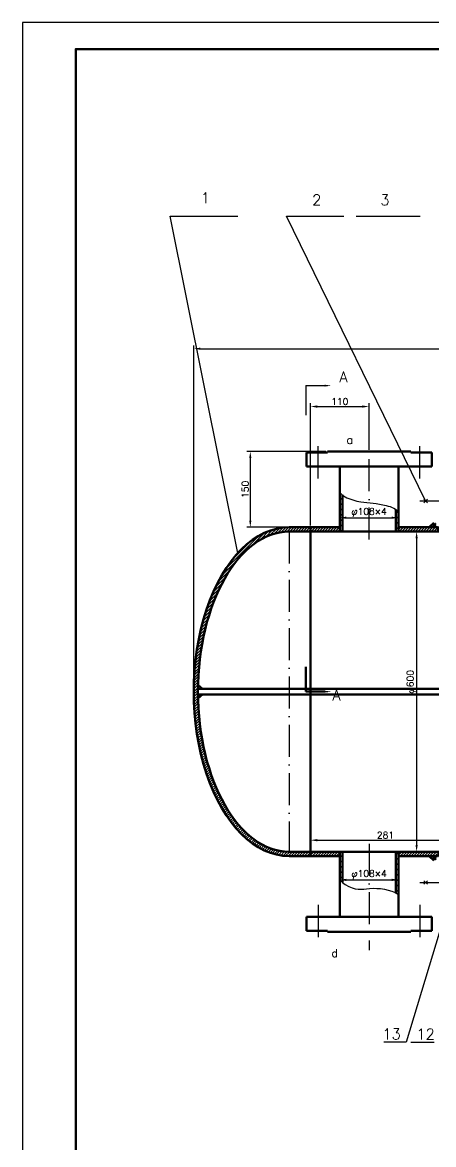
# Model space of a CAD drawing. Header units: millimetres. Extents: x 0 to 5458, y 0 to 841.
# Drawn here: x 0 to 154.1, y 420.5 to 841 of the extents above; entities that cross this region are included whole.
import ezdxf

# ---------------------------------------------------------------- set-up
doc = ezdxf.new("R2010")
doc.units = ezdxf.units.MM
doc.header["$PDMODE"] = 34
doc.linetypes.add('ACAD_ISO10W100', pattern=[18, 12, -3, 0, -3])
doc.layers.get('Defpoints').update_dxf_attribs({"lineweight": 25})
for name, color, linetype, lineweight in [('实线', 7, 'Continuous', 50), ('标注（用细实线）', 3, 'Continuous', 25), ('点化线', 10, 'ACAD_ISO10W100', 25), ('细实线', 2, 'Continuous', 25)]:
    doc.layers.add(name, color=color, linetype=linetype, lineweight=lineweight)
doc.styles.get("Standard").update_dxf_attribs({"font": 'txt', "bigfont": 'gbcbig.shx'})
doc.styles.add('标注', font='txt.shx', dxfattribs={"height": 3, "bigfont": 'gbcbig.shx'})
doc.styles.add('标题栏', font='txt.shx', dxfattribs={"height": 4, "bigfont": 'gbcbig.shx'})
doc.dimstyles.new('ISO-25', dxfattribs={"dimtxt": 2.5, "dimasz": 2.5, "dimexe": 1.25, "dimexo": 0.625, "dimtad": 1, "dimtxsty": 'Standard', "dimcen": 2.5, "dimadec": 0, "dimazin": 0, "dimtfac": 1, "dimtmove": 0, "dimatfit": 3, "dimfxl": 0, "dimarcsym": 0})

# ---------------------------------------------------------------- blocks, each defined once
blk = doc.blocks.new('*D1')
at = {"layer": 'Defpoints', "color": 0, "ltscale": 0.3}
for p in [(114.36, 680.22), (85.43, 651.82), (114.36, 651.82)]:
    blk.add_point(p, dxfattribs=at)
at = {"layer": '标注（用细实线）', "color": 0, "lineweight": -2, "ltscale": 0.3}
for p, q in [((113.74, 680.22), (84.18, 680.22)), ((85.43, 677.72), (85.43, 654.32)), ((113.74, 651.82), (84.18, 651.82))]:
    blk.add_line(p, q, dxfattribs=at)
at = {"layer": '标注（用细实线）', "color": 0, "ltscale": 0.3}
for points in [[(85.01, 677.72), (85.84, 677.72), (85.43, 680.22)], [(85.01, 654.32), (85.84, 654.32), (85.43, 651.82)]]:
    blk.add_solid(points, dxfattribs=at)
at = {"layer": '标注（用细实线）', "color": 0, "ltscale": 0.3, "insert": (83.55, 666.02), "char_height": 2.5, "attachment_point": 5, "rotation": 90}
blk.add_mtext('150', dxfattribs=at)
blk = doc.blocks.new('*D2')
at = {"layer": 'Defpoints', "color": 0, "ltscale": 0.3}
for p in [(129.96, 697.06), (129.96, 680.22), (108, 651.82)]:
    blk.add_point(p, dxfattribs=at)
at = {"layer": '标注（用细实线）', "color": 0, "lineweight": -2, "ltscale": 0.3}
for p, q in [((108, 652.44), (108, 698.31)), ((129.96, 680.84), (129.96, 698.31)), ((110.5, 697.06), (127.46, 697.06))]:
    blk.add_line(p, q, dxfattribs=at)
at = {"layer": '标注（用细实线）', "color": 0, "ltscale": 0.3}
for points in [[(110.5, 697.48), (110.5, 696.64), (108, 697.06)], [(127.46, 697.48), (127.46, 696.64), (129.96, 697.06)]]:
    blk.add_solid(points, dxfattribs=at)
at = {"layer": '标注（用细实线）', "color": 0, "ltscale": 0.3, "insert": (118.98, 698.94), "char_height": 2.5, "attachment_point": 5}
blk.add_mtext('110', dxfattribs=at)
blk = doc.blocks.new('*D8')
at = {"layer": 'Defpoints', "color": 0, "ltscale": 0.3}
for p in [(118.96, 651.82), (140.96, 655.4), (140.96, 651.82)]:
    blk.add_point(p, dxfattribs=at)
at = {"layer": '标注（用细实线）', "color": 0, "lineweight": -2, "ltscale": 0.3}
for p, q in [((118.96, 652.44), (118.96, 656.65)), ((140.96, 652.44), (140.96, 656.65)), ((121.46, 655.4), (138.46, 655.4))]:
    blk.add_line(p, q, dxfattribs=at)
at = {"layer": '标注（用细实线）', "color": 0, "ltscale": 0.3}
for points in [[(121.46, 655.81), (121.46, 654.98), (118.96, 655.4)], [(138.46, 655.81), (138.46, 654.98), (140.96, 655.4)]]:
    blk.add_solid(points, dxfattribs=at)
at = {"layer": '标注（用细实线）', "color": 0, "ltscale": 0.3, "insert": (129.96, 657.34), "char_height": 2.5, "attachment_point": 5}
blk.add_mtext('φ108×4', dxfattribs=at)
blk = doc.blocks.new('*D12')
at = {"layer": 'Defpoints', "color": 0, "ltscale": 0.3}
for p in [(920.4, 718.74), (64.22, 590.22), (920.4, 590.22)]:
    blk.add_point(p, dxfattribs=at)
at = {"layer": '标注（用细实线）', "color": 0, "lineweight": -2, "ltscale": 0.3}
for p, q in [((64.22, 590.84), (64.22, 719.99)), ((920.4, 590.84), (920.4, 719.99)), ((66.72, 718.74), (917.9, 718.74))]:
    blk.add_line(p, q, dxfattribs=at)
at = {"layer": '标注（用细实线）', "color": 0, "ltscale": 0.3}
for points in [[(66.72, 719.16), (66.72, 718.32), (64.22, 718.74)], [(917.9, 719.16), (917.9, 718.32), (920.4, 718.74)]]:
    blk.add_solid(points, dxfattribs=at)
at = {"layer": '标注（用细实线）', "color": 0, "ltscale": 0.3, "insert": (492.31, 720.61), "char_height": 2.5, "attachment_point": 5}
blk.add_mtext('~7004', dxfattribs=at)
blk = doc.blocks.new('*D15')
at = {"layer": 'Defpoints', "color": 0, "ltscale": 0.3}
for p in [(164.2, 534.56), (108, 530.22), (164.2, 530.22)]:
    blk.add_point(p, dxfattribs=at)
at = {"layer": '标注（用细实线）', "color": 0, "lineweight": -2, "ltscale": 0.3}
for p, q in [((108, 530.84), (108, 535.81)), ((110.5, 534.56), (161.7, 534.56)), ((164.2, 530.84), (164.2, 535.81))]:
    blk.add_line(p, q, dxfattribs=at)
at = {"layer": '标注（用细实线）', "color": 0, "ltscale": 0.3}
for points in [[(110.5, 534.98), (110.5, 534.15), (108, 534.56)], [(161.7, 534.98), (161.7, 534.15), (164.2, 534.56)]]:
    blk.add_solid(points, dxfattribs=at)
at = {"layer": '标注（用细实线）', "color": 0, "ltscale": 0.3, "insert": (136.1, 536.44), "char_height": 2.5, "attachment_point": 5}
blk.add_mtext('281', dxfattribs=at)
blk = doc.blocks.new('*D37')
at = {"layer": 'Defpoints', "color": 0, "ltscale": 0.3}
for p in [(140.96, 519.69), (118.96, 516.11), (140.96, 516.11)]:
    blk.add_point(p, dxfattribs=at)
at = {"layer": '标注（用细实线）', "color": 0, "lineweight": -2, "ltscale": 0.3}
for p, q in [((118.96, 516.73), (118.96, 520.94)), ((121.46, 519.69), (138.46, 519.69)), ((140.96, 516.73), (140.96, 520.94))]:
    blk.add_line(p, q, dxfattribs=at)
at = {"layer": '标注（用细实线）', "color": 0, "ltscale": 0.3}
for points in [[(121.46, 520.11), (121.46, 519.27), (118.96, 519.69)], [(138.46, 520.11), (138.46, 519.27), (140.96, 519.69)]]:
    blk.add_solid(points, dxfattribs=at)
at = {"layer": '标注（用细实线）', "color": 0, "ltscale": 0.3, "insert": (129.96, 521.63), "char_height": 2.5, "attachment_point": 5}
blk.add_mtext('φ108×4', dxfattribs=at)
blk = doc.blocks.new('*D38')
at = {"layer": 'Defpoints', "color": 0, "ltscale": 0.3}
for p in [(149.65, 650.22), (147.78, 530.22), (149.65, 530.22)]:
    blk.add_point(p, dxfattribs=at)
at = {"layer": '标注（用细实线）', "color": 0, "lineweight": -2, "ltscale": 0.3}
for p, q in [((149.03, 650.22), (146.53, 650.22)), ((147.78, 647.72), (147.78, 532.72)), ((149.03, 530.22), (146.53, 530.22))]:
    blk.add_line(p, q, dxfattribs=at)
at = {"layer": '标注（用细实线）', "color": 0, "ltscale": 0.3}
for points in [[(147.36, 647.72), (148.19, 647.72), (147.78, 650.22)], [(147.36, 532.72), (148.19, 532.72), (147.78, 530.22)]]:
    blk.add_solid(points, dxfattribs=at)
at = {"layer": '标注（用细实线）', "color": 0, "ltscale": 0.3, "insert": (145.83, 593.91), "char_height": 2.5, "attachment_point": 5, "rotation": 90}
blk.add_mtext('φ600', dxfattribs=at)

msp = doc.modelspace()

# ---------------------------------------------------------------- hatches: boundary and pattern name
at = {"layer": '标注（用细实线）', "ltscale": 0.3}
h = msp.add_hatch(dxfattribs=at)
h.set_pattern_fill('JIS_WOOD', color=256, scale=2, angle=90, style=0)
edge = h.paths.add_edge_path()
edge.add_spline(control_points=[(119.962, 663.915), (119.621, 664.16), (119.289, 664.418), (118.962, 664.683)], knot_values=[0.9492305, 0.9492305, 0.9492305, 0.9492305, 2.208878, 2.208878, 2.208878, 2.208878], degree=3, periodic=0)
edge.add_line((118.962, 664.683), (118.962, 650.216))
edge.add_line((118.962, 650.216), (119.962, 650.216))
edge.add_line((119.962, 650.216), (119.962, 663.915))
edge = h.paths.add_edge_path()
edge.add_line((139.962, 650.216), (140.962, 650.216))
edge.add_line((140.962, 650.216), (140.962, 657.093))
edge.add_spline(control_points=[(140.962, 657.093), (140.813, 657.668), (140.451, 658.134), (139.962, 658.518)], knot_values=[22.6319967, 22.6319967, 22.6319967, 22.6319967, 24.438171, 24.438171, 24.438171, 24.438171], degree=3, periodic=0)
edge.add_line((139.962, 658.518), (139.962, 650.216))
h = msp.add_hatch(dxfattribs=at)
h.set_pattern_fill('JIS_WOOD', color=256, style=0)
edge = h.paths.add_edge_path()
edge.add_line((100, 650.216), (100, 651.816))
edge.add_ellipse((100, 590.216), major_axis=(0, 61.6), ratio=0.5809427, start_angle=0, end_angle=180)
edge.add_line((100, 528.616), (100, 530.216))
edge.add_ellipse((100, 590.216), major_axis=(0, 60), ratio=0.569686, start_angle=0, end_angle=180, ccw=False)
edge = h.paths.add_edge_path(flags=17)
edge.add_ellipse((100, 590.216), major_axis=(0, 61.6), ratio=0.5809427, start_angle=0, end_angle=180)
edge.add_ellipse((100, 590.216), major_axis=(0, 61.6), ratio=0.5809427, start_angle=0, end_angle=180)
h = msp.add_hatch(dxfattribs=at)
h.set_pattern_fill('JIS_WOOD', color=256, style=0)
h.paths.add_polyline_path([(108, 651.816), (100, 651.816), (100, 650.216), (108, 650.216)])
h = msp.add_hatch(dxfattribs=at)
h.set_pattern_fill('JIS_WOOD', color=256, style=0)
h.paths.add_polyline_path([(118.962, 651.816), (108, 651.816), (108, 650.216), (118.962, 650.216)])
h = msp.add_hatch(dxfattribs=at)
h.set_pattern_fill('JIS_WOOD', color=256, style=0)
h.paths.add_polyline_path([(140.962, 651.816), (140.962, 650.216), (155.424, 650.216), (155.424, 651.816)])
h.paths.add_polyline_path([(190.893, 650.216, 0.0416794), (192.068, 651.816), (185.376, 651.816), (185.376, 650.216)])
h = msp.add_hatch(dxfattribs=at)
h.set_pattern_fill('ANGLE', color=256, scale=0.05, angle=45, style=0)
h.set_pattern_definition([(135, (340.8, 0), (0.24695704, 0.24695704), [0.254, -0.09525]), (45, (340.8, 0), (0.24695704, -0.24695704), [0.254, -0.09525])])
h.paths.add_polyline_path([(154.2, 653.539), (155.155, 653.086), (155.155, 652.074), (155.424, 652.074), (155.424, 651.816), (152.477, 651.816)])
h.paths.add_polyline_path([(155.424, 652.074), (156.302, 652.074), (156.8, 650.216), (155.424, 650.216)])
h = msp.add_hatch(dxfattribs=at)
h.set_pattern_fill('JIS_WOOD', color=256, style=0)
h.paths.add_polyline_path([(108, 530.216), (100, 530.216), (100, 528.616), (108, 528.616)])
h = msp.add_hatch(dxfattribs=at)
h.set_pattern_fill('JIS_WOOD', color=256, style=0)
h.paths.add_polyline_path([(118.962, 530.216), (108, 530.216), (108, 528.616), (118.962, 528.616)])
h = msp.add_hatch(dxfattribs=at)
h.set_pattern_fill('JIS_WOOD', color=256, scale=2, angle=90, style=0)
edge = h.paths.add_edge_path()
edge.add_spline(control_points=[(118.962, 519.603), (119.293, 519.317), (119.629, 519.039), (119.962, 518.778)], knot_values=[6.7803846, 6.7803846, 6.7803846, 6.7803846, 7.5640723, 7.5640723, 7.5640723, 7.5640723], degree=3, periodic=0)
edge.add_line((119.962, 518.778), (119.962, 530.216))
edge.add_line((119.962, 530.216), (118.962, 530.216))
edge.add_line((118.962, 530.216), (118.962, 519.603))
edge = h.paths.add_edge_path()
edge.add_spline(control_points=[(139.962, 514.8), (140.306, 514.621), (140.641, 514.427), (140.962, 514.216)], knot_values=[27.493582, 27.493582, 27.493582, 27.493582, 28.6406843, 28.6406843, 28.6406843, 28.6406843], degree=3, periodic=0)
edge.add_line((140.962, 514.216), (140.962, 530.216))
edge.add_line((140.962, 530.216), (139.962, 530.216))
edge.add_line((139.962, 530.216), (139.962, 514.8))
h = msp.add_hatch(dxfattribs=at)
h.set_pattern_fill('JIS_WOOD', color=256, style=0)
h.paths.add_polyline_path([(140.962, 530.216), (140.962, 528.616), (155.424, 528.616), (155.424, 530.216)])
h = msp.add_hatch(dxfattribs=at)
h.set_pattern_fill('ANGLE', color=256, scale=0.05, angle=45, style=0)
h.set_pattern_definition([(225, (340.8, 1180.43155), (0.24695704, -0.24695704), [0.254, -0.09525]), (315, (340.8, 1180.43155), (0.24695704, 0.24695704), [0.254, -0.09525])])
h.paths.add_polyline_path([(154.2, 526.893), (155.155, 527.346), (155.155, 528.357), (155.424, 528.357), (155.424, 528.616), (152.477, 528.616)])
h.paths.add_polyline_path([(155.424, 528.357), (156.302, 528.357), (156.8, 530.216), (155.424, 530.216)])

# ---------------------------------------------------------------- linework, layer by layer
at = {"layer": '实线'}
for p, q in [((114.362, 679.816), (106.462, 679.816)), ((106.462, 679.816), (106.462, 674.616)), ((129.962, 680.216), (114.362, 680.216)), ((114.362, 680.216), (114.362, 679.816)), ((129.962, 680.216), (145.562, 680.216)), ((145.562, 680.216), (145.562, 679.816)), ((145.562, 679.816), (153.462, 679.816)), ((153.462, 679.816), (153.462, 674.616)), ((106.462, 674.616), (129.879, 674.616)), ((118.962, 674.616), (118.962, 650.216)), ((153.462, 674.616), (130.044, 674.616)), ((140.962, 674.616), (140.962, 650.216)), ((119.962, 663.915), (119.962, 650.216)), ((139.962, 658.518), (139.962, 650.216)), ((108, 528.616), (108, 651.816)), ((164.8, 650.216), (100, 650.216)), ((164.2, 591.216), (65.824, 591.216)), ((164.2, 589.216), (65.824, 589.216)), ((164.8, 530.216), (100, 530.216)), ((118.962, 505.816), (118.962, 530.216)), ((119.962, 518.778), (119.962, 530.216)), ((139.962, 514.8), (139.962, 530.216)), ((140.962, 505.816), (140.962, 530.216)), ((118.962, 528.616), (100, 528.616)), ((106.462, 500.616), (106.462, 505.816)), ((106.462, 505.816), (129.879, 505.816)), ((153.462, 505.816), (130.044, 505.816)), ((153.462, 500.616), (153.462, 505.816)), ((114.362, 500.616), (106.462, 500.616)), ((114.362, 500.216), (114.362, 500.616)), ((145.562, 500.216), (145.562, 500.616)), ((145.562, 500.616), (153.462, 500.616)), ((129.962, 500.216), (114.362, 500.216)), ((129.962, 500.216), (145.562, 500.216))]:
    msp.add_line(p, q, dxfattribs=at)
at = {"layer": '实线', "ltscale": 0.3}
for p, q in [((100, 651.816), (118.962, 651.816)), ((140.962, 651.816), (155.424, 651.816)), ((152.477, 651.816), (154.2, 653.539)), ((106.299, 590.216), (106.299, 599.498)), ((65.847, 592.655), (67.552, 591.216)), ((65.847, 587.776), (67.552, 589.216)), ((106.299, 590.216), (113.326, 590.216)), ((140.962, 528.616), (155.424, 528.616)), ((152.477, 528.616), (154.2, 526.893))]:
    msp.add_line(p, q, dxfattribs=at)
msp.add_lwpolyline([(20, 10), (1179, 10), (1179, 831), (20, 831)], close=True, dxfattribs=at)
msp.add_lwpolyline([(113.326, 590.216, 0.707, 0, 0), (115.838, 590.216, 0, 0, 0)], format="xyseb", dxfattribs=at)
msp.add_ellipse((100, 590.216), major_axis=(0, 61.6), ratio=0.5809427, start_param=0, end_param=3.1415927, dxfattribs=at)
at = {"layer": '实线', "extrusion": (0, 0, -1)}
msp.add_ellipse((100, 590.216), major_axis=(0, 60), ratio=0.569686, start_param=3.1415927, end_param=6.2831853, dxfattribs=at)
at = {"layer": '标注（用细实线）'}
for p, q in [((80.705, 642.178), (55.332, 768.359)), ((55.332, 768.359), (80.777, 768.359)), ((151.129, 661.716), (98.961, 768.359)), ((125.17, 768.359), (149.064, 768.359)), ((151.803, 662.39), (150.454, 661.041)), ((151.803, 661.041), (150.454, 662.39)), ((164.494, 527.249), (143.819, 458.853)), ((151.803, 519.39), (150.454, 518.041)), ((151.803, 518.041), (150.454, 519.39)), ((143.819, 458.853), (135.507, 458.853)), ((145.58, 458.853), (154.359, 458.853))]:
    msp.add_line(p, q, dxfattribs=at)
at = {"layer": '标注（用细实线）', "ltscale": 0.3}
for p, q in [((98.961, 768.359), (120.529, 768.359)), ((106.299, 704.897), (106.299, 693.876)), ((106.299, 704.897), (113.326, 704.897))]:
    msp.add_line(p, q, dxfattribs=at)
at = {"layer": '标注（用细实线）'}
msp.add_lwpolyline([(113.326, 704.897, 0.707, 0, 0), (115.838, 704.897, 0, 0, 0)], format="xyseb", dxfattribs=at)
for points, knots in [([(118.962, 664.683), (119.595, 664.172), (121.899, 662.431), (128.17, 660.882), (134.318, 660.896), (140.534, 658.741), (140.962, 657.093)], [0.9492305, 0.9492305, 0.9492305, 0.9492305, 3.3835796, 9.607525, 19.2621246, 24.438171, 24.438171, 24.438171, 24.438171]), ([(118.962, 519.603), (119.649, 519.009), (124.357, 515.306), (130.039, 517.146), (137.878, 516.24), (140.962, 514.216)], [6.7803846, 6.7803846, 6.7803846, 6.7803846, 8.4063246, 17.6297132, 28.6406843, 28.6406843, 28.6406843, 28.6406843])]:
    msp.add_open_spline(points, degree=3, knots=knots, dxfattribs=at)
at = {"layer": '点化线'}
for p, q in [((129.962, 647.272), (129.962, 687.101)), ((110.879, 670.158), (110.879, 683.834)), ((149.044, 670.158), (149.044, 683.834)), ((148.962, 661.716), (190.885, 661.716)), ((100, 650.216), (100, 530.216)), ((129.962, 533.16), (129.962, 493.331)), ((148.962, 518.716), (190.885, 518.716)), ((110.879, 510.273), (110.879, 496.598)), ((149.044, 510.273), (149.044, 496.598))]:
    msp.add_line(p, q, dxfattribs=at)
at = {"layer": '细实线'}
msp.add_lwpolyline([(0, 0), (1189, 0), (1189, 841), (0, 841)], close=True, dxfattribs=at)

# ---------------------------------------------------------------- texts
at = {"layer": '标注（用细实线）', "char_height": 4, "attachment_point": 1, "style": '标题栏'}
for s, insert, width in [('1', (66.825, 777.227), 31.6739), ('2', (108.618, 776.476), 31.6739), ('3', (134.165, 776.476), 31.6739), ('A', (118.857, 710.144), 31.6739), ('A', (116.197, 590.936), 18.44548)]:
    msp.add_mtext(s, dxfattribs=dict(at, insert=insert, width=width))
at = {"layer": '标注（用细实线）', "ltscale": 0.3, "char_height": 3, "attachment_point": 1, "style": '标注'}
for s, insert, width in [('a', (121.527, 686.09), 8.43481), ('d', (115.861, 493.765), 38.29512)]:
    msp.add_mtext(s, dxfattribs=dict(at, insert=insert, width=width))
at = {"layer": '细实线', "char_height": 4, "width": 31.6739, "attachment_point": 1, "style": '标题栏'}
for s, insert in [('13', (134.974, 463.931)), ('12', (147.727, 463.888))]:
    msp.add_mtext(s, dxfattribs=dict(at, insert=insert))

# ---------------------------------------------------------------- dimensions: what is measured, and where the dimension line sits
at = {"layer": '标注（用细实线）'}
for base, p1, p2, text, picture, middle in [((920.4, 718.739), (64.219, 590.216), (920.4, 590.216), '~7004', '*D12', (492.31, 720.614)), ((129.962, 697.06), (108, 651.816), (129.962, 680.216), '110', '*D2', (118.981, 698.935)), ((140.962, 655.397), (118.962, 651.816), (140.962, 651.816), 'φ108×4', '*D8', (129.962, 657.341)), ((164.2, 534.564), (108, 530.216), (164.2, 530.216), '281', '*D15', (136.1, 536.439)), ((140.962, 519.69), (118.962, 516.109), (140.962, 516.109), 'φ108×4', '*D37', (129.962, 521.634))]:
    dim = msp.add_linear_dim(base=base, p1=p1, p2=p2, text=text, dimstyle='ISO-25', dxfattribs=at)
    dim.commit()
    dim.dimension.update_dxf_attribs({"geometry": picture, "text_midpoint": middle})
dim = msp.add_linear_dim(base=(85.426, 651.816), p1=(114.362, 680.216), p2=(114.362, 651.816), angle=90, text='150', dimstyle='ISO-25', dxfattribs=at)
dim.commit()
dim.dimension.update_dxf_attribs({"geometry": '*D1', "text_midpoint": (83.551, 666.016)})
dim = msp.add_linear_dim(base=(147.776, 530.216), p1=(149.651, 650.216), p2=(149.651, 530.216), angle=90, text='φ600', dimstyle='ISO-25', dxfattribs=at)
dim.commit()
dim.dimension.update_dxf_attribs({"geometry": '*D38', "text_midpoint": (147.776, 593.907), "dimtype": 160})

doc.saveas('drawing.dxf')
